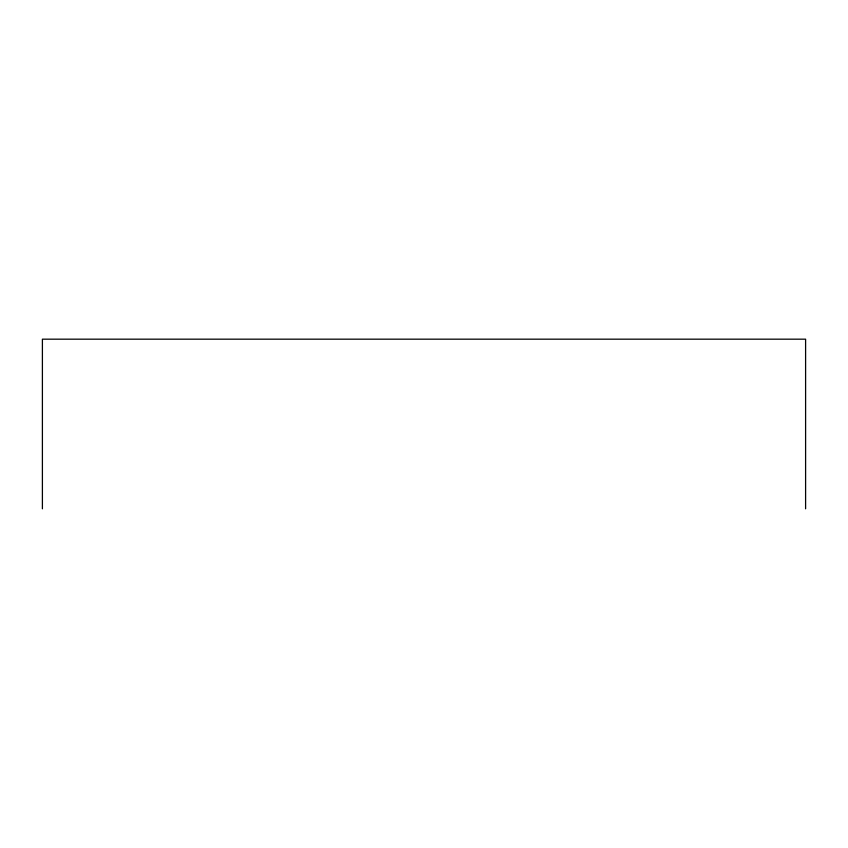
<?xml version="1.0" encoding="UTF-8"?>
<svg xmlns="http://www.w3.org/2000/svg" width="848" height="848" viewBox="0 0 848 848"><rect width="100%" height="100%" fill="white"/><g stroke="black" fill="none" stroke-linecap="round" stroke-linejoin="round"><path stroke-width="1.27" d="M805.6 508.821L805.6 339.179L42.4 339.179L42.4 508.821"/></g></svg>
